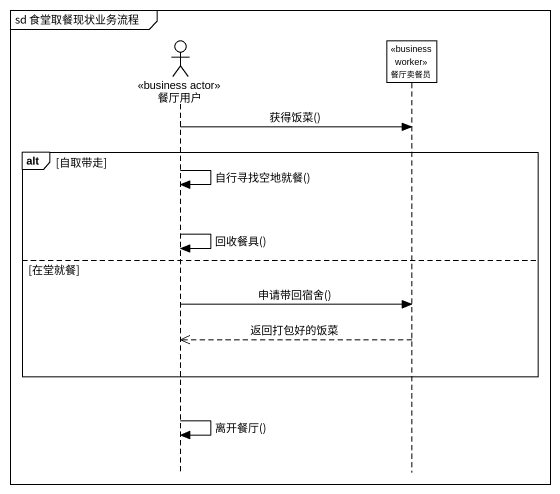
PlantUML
@startuml
mainframe sd 食堂取餐现状业务流程
hide footbox
actor 餐厅用户 <<business actor>>
participant 餐厅卖餐员 <<business worker>>

餐厅用户 -> 餐厅卖餐员 : 获得饭菜()
alt 自取带走
  餐厅用户 -> 餐厅用户 : 自行寻找空地就餐()
  餐厅用户 -> 餐厅用户 : 回收餐具()
else 在堂就餐
  餐厅用户 -> 餐厅卖餐员 : 申请带回宿舍()
  餐厅卖餐员 -->> 餐厅用户 : 返回打包好的饭菜
end
餐厅用户 -> 餐厅用户 : 离开餐厅()
@enduml
